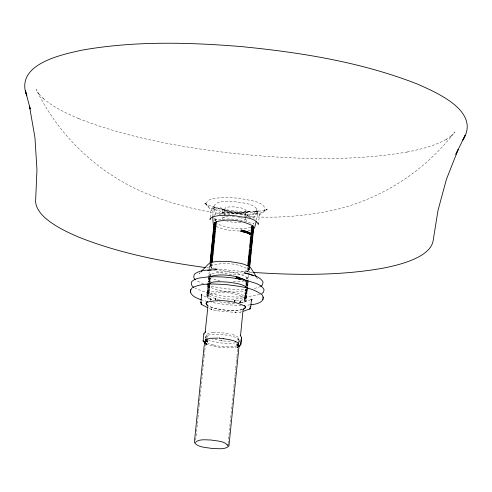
<?xml version="1.0" encoding="UTF-8"?>
<svg xmlns="http://www.w3.org/2000/svg" width="492" height="492" viewBox="0 0 492 492"><rect width="100%" height="100%" fill="white"/><g stroke="black" fill="none" stroke-linecap="round" stroke-linejoin="round"><path stroke-width="0.37" stroke-dasharray="2.46 1.84" d="M216.726 310.421C216.382 310.538 216.917 310.526 216.566 310.704M212.907 216.123L213.085 207.606L213.177 208.645L212.802 207.606L213.669 208.719L213.147 208.344L217.163 210.625C213.577 208.946 208.374 208.061 206.634 204.057M211.216 309.376L211.769 309.554L211.093 308.828L211.449 309.548L216.701 310.766L235.631 312.445L240.797 312.186L241.32 311.547L240.606 312.149M211.142 308.853L211.406 309.505L211.154 309.142M210.256 217.415L211.111 208.977L211.572 210.687L204.451 202.895L206.781 204.524L204.715 203.362L210.453 205.902L218.165 208.159L216.929 207.87C229.081 210.711 241.609 211.984 254.081 211.64L252.814 211.671L260.803 211L266.922 209.666L264.659 210.392L267.267 209.26L258.712 215.465L259.487 213.879L258.632 222.316M207.673 285.612L207.876 286.725L209.66 288.361L208.626 287.334L208.417 286.338L208.866 285.428M208.036 282.064L208.51 281.049L210.57 279.776L208.909 281.504M208.411 278.367L208.608 279.474L210.398 281.117L209.358 280.083L209.155 279.087L209.61 278.183M208.645 276.024L209.125 275.01C220.416 269.684 238.023 271.381 248.263 278.454L248.478 279.487M208.516 278.509L209.426 269.567M209.5 268.823L209.881 265.096L211.431 267.058L215.324 268.884M214.967 220.668L215.164 218.737L215.97 220.564L213.866 218.036M215.496 220.256L216.701 219.438L215.877 219.875L216.578 220.644M205.293 338.182L205.422 336.891M195.699 440.156L197.317 424.196M197.397 423.44L197.938 418.12M198.012 417.357L198.553 412.044M198.633 411.281L199.168 405.962M199.248 405.205L204.112 357.34M204.186 356.577L204.727 351.263M204.807 350.501L205.342 345.181M205.422 344.425L205.576 342.906M206.037 338.342L206.419 334.935A16.199 4.004 5.8 0 1 207.489 333.927L209.752 333.158A16.507 4.077 5.8 0 1 213.024 332.678M224.174 215.927L224.936 208.46M246.031 210.847A10.627 2.626 5.8 0 1 229.567 211.277A10.627 2.626 5.8 0 1 230.853 206.843A10.627 2.626 5.8 0 1 246.031 210.847L245.121 219.801L244.678 218.792L245.459 219.696L240.889 217.741M246.609 219.746L246.135 221.363M248.005 216.954L247.968 215.927L246.363 214.42M228.11 443.403L233.817 387.186M233.897 386.423L234.438 381.103M234.512 380.347L235.053 375.027M235.127 374.271L235.668 368.951M235.748 368.188L236.289 362.868M236.363 362.112L236.904 356.792M236.984 356.036L237.907 346.915M238.448 341.596L238.755 338.558L238.288 337.383A16.175 3.998 5.8 0 0 235.754 335.765A16.31 4.028 5.8 0 0 232.63 334.64L230.053 333.988M239.161 342.057L239.297 340.765M239.21 341.645L239.34 340.353M253.386 224.352L253.515 223.067L252.943 223.885L254.579 222.636M248.091 282.064L249.456 268.65L249.204 269.53C239.352 274.604 226.99 271.664 216.628 269.327M240.828 302.9L243.872 302.082L245.975 300.901L246.387 299.96L245.428 298.38C234.678 292.051 219.53 290.532 207.888 295.095L207.44 296.006L207.642 297.002L208.682 298.029L206.898 296.387L206.689 295.274L207.157 294.333L209.223 293.066L207.562 294.788L207.765 295.784L208.805 296.817L207.021 295.175L206.812 294.068L207.28 293.121L209.346 291.854L207.685 293.583L207.888 294.579L208.928 295.606L207.144 293.97L206.935 292.863L207.403 291.916L209.469 290.649L207.808 292.377L208.178 293.779L207.421 292.912C218.596 299.456 233.934 300.993 246.203 296.867L245.287 297.568L245.988 296.245L245.047 294.776C247.685 295.981 246.43 298.939 243.934 299.302M247.501 289.075L247.076 290.028L244.979 291.209L245.779 290.79M247.863 285.526L247.648 284.493L245.859 282.925L246.553 283.497L247.814 282.783L248.239 281.83M249.579 268.589L249.155 269.542L247.058 270.717L248.306 269.991L248.706 269.142L248.497 268.22L247.451 267.267L249.241 268.835L249.462 269.794L249.032 270.748L245.742 272.334M235.883 312.002L235.582 312.463L235.902 311.86M256.855 208.774C256.074 217.218 241.461 213.264 236.037 213.983C229.457 212.169 216.566 213.565 214.426 205.299C218.946 199.414 228.872 202.181 235.287 201.788C242.384 203.165 251.972 202.882 256.873 208.977M256.393 220.207L257.943 212.2L257.267 213.159L257.679 212.673L256.24 213.522L256.806 213.27L251.763 214.537C271.399 213.411 267.334 203.245 250.588 200.447C238.153 197.766 225.09 196.345 212.501 198.811C209.979 199.463 205.625 200.908 206.665 204.358M235.766 312.137L235.625 312.463M238.755 338.558L237.937 339.603A16.125 3.985 5.8 0 1 235.908 340.427M241.221 311.565L240.619 312.192M248.429 268.78L248.829 267.937M248.177 271.203L248.577 270.354L248.368 269.432C237.618 263.109 222.47 261.59 210.828 266.154L210.379 267.064L210.588 268.06M247.082 282.027L247.482 281.178M246.836 284.438L247.236 283.595L247.027 282.672L244.875 281.086L247.771 283.287L247.993 284.247L247.568 285.2L246.271 285.963M246.713 285.649L247.113 284.8L246.904 283.878M246.75 288.423L246.344 289.271L245.102 289.997L245.902 289.585M246.228 290.477L246.627 289.628L246.412 288.712M246.105 291.682L246.504 290.84L246.289 289.917L245.244 288.964L247.033 290.532L247.255 291.492L246.83 292.445L244.733 293.619L245.533 293.207M245.982 292.894L246.381 292.045L246.166 291.123M245.736 295.311L246.135 294.462L245.92 293.539M245.49 297.721L245.889 296.879L245.68 295.956M245.367 298.933L245.766 298.084L245.557 297.162L244.512 296.209L246.301 297.777L246.523 298.736L246.092 299.69L243.995 300.87L244.795 300.452M245.244 300.138L245.643 299.29M245.114 301.35L246.381 300.034M211.074 263.73L210.625 264.641L210.828 265.637L211.868 266.664L210.084 265.028M209.524 275.465L211.185 273.743M213.946 215.465C219.18 210.711 227.661 212.661 234.198 212.587C241.289 213.762 249.905 213.823 255.28 219.18M222.741 212.747L222.359 213.288L222.888 209.118C228.583 213.706 238.319 213.663 245.957 212.728L248.066 211.382L247.482 215.834L247.045 214.93M224.026 217.421L224.34 216.966L223.368 217.71L226.56 216.665L230.096 216.431M200.201 272.537L199.168 273.607L201.96 271.812M211.56 309.573L207.655 307.629M237.562 347.696L237.987 347.37M253.239 218.276L255.133 216.4L257.261 210.933L256.615 211.855L258.743 210.49L257.255 211.375L259.032 210.797L255.028 212.101L256.633 211.585L249.819 212.556L236.529 212.255L221.947 209.918L222.87 210.133L213.208 206.683L214.758 207.556L213.085 206.388L214.85 208.104L214.026 207.046L215.004 212.796L215.859 213.965M214.647 220.705L215.877 219.875M210.016 277.783L208.756 278.632L208.288 279.579L208.491 280.686L209.574 281.756M209.85 275.766L211.062 274.948L210.262 275.366M209.235 281.805L210.447 280.987L209.647 281.406M209.278 285.028L208.018 285.877L207.544 286.891L207.759 287.931L209.537 289.573L208.503 288.54L208.294 287.543L209.961 285.815L207.895 287.088L207.421 288.097L207.63 289.136L209.42 290.778L208.38 289.745L208.178 288.749L209.838 287.027L207.772 288.294L207.298 289.308L207.513 290.348L209.297 291.984L208.257 290.957L208.054 289.96L209.715 288.232L207.649 289.499L207.175 290.514L207.39 291.553L209.174 293.189L208.134 292.162L207.931 291.166L209.592 289.437L207.526 290.71L207.052 291.725L207.267 292.758L209.051 294.4L208.011 293.373L207.808 292.377L209.02 291.098C206.203 291.738 206.745 294.886 209.149 295.753M211.486 263.331L210.219 264.179L209.752 265.127L209.961 266.233L211.745 267.876L210.705 266.842L210.502 265.846L212.163 264.124L210.096 265.391L209.629 266.332L209.838 267.439L210.92 268.515M223.534 212.28L222.236 213.018L221.831 214.604M248.552 267.574L247.304 268.306L248.103 267.888M249.278 268.337L247.181 269.511L247.98 269.099M247.205 280.815L245.963 281.547L246.763 281.129M247.937 281.578L245.84 282.752L246.64 282.34M237.661 346.897L237.095 347.192L237.685 346.952M238.19 347.444L237.003 347.992L237.605 347.758M246.935 271.928L247.734 271.51M243.872 302.082L244.672 301.664M246.517 283.546L245.717 283.964L246.959 283.232L247.359 282.383L247.15 281.461M246.394 284.757L245.594 285.169L247.691 283.995L248.109 283.109L247.894 282.076M245.287 295.624L244.487 296.036L246.584 294.862L247.009 293.909L246.787 292.943L245.699 291.947L244.856 292.414L246.953 291.239L247.371 290.354L247.156 289.321M245.041 298.041L244.241 298.453L246.338 297.279L246.756 296.393L246.547 295.36L244.752 293.792L245.797 294.745L246.012 295.667L245.613 296.516L244.364 297.248L246.461 296.067L246.879 295.188L246.67 294.154L244.875 292.586L245.576 293.158M244.918 299.247L244.118 299.659L246.215 298.484L246.633 297.599L246.424 296.571L244.629 295.003L245.33 295.569M247.15 290.102C234.327 293.619 218.811 292.519 207.347 285.563M260.748 286.375L257.679 287.642L253.306 288.632M259.788 294.462C238.442 299.474 214.61 296.971 194.641 287.906M250.858 299.72L242.894 302.586L241.529 302.678M250.883 227.445C239.665 229.825 227.181 228.509 216.831 223.54M223.294 212.347L224.506 211.954M219.002 214.475C229.518 211.997 241.615 212.944 251.184 218.11M237.839 346.798C227.15 348.859 215.607 347.696 205.558 343.502M218.454 219.961C228.196 218.024 238.448 219.131 247.913 221.923M248.042 230.613L250.539 230.139M244.395 273.847C234.389 275.305 223.885 274.155 214.414 270.618M244.296 280.944L238.884 281.633L231.923 281.565M250.176 304.856L245.889 305.224M213.03 332.678L218.522 332.555L225.748 333.201A16.439 4.059 5.8 0 1 230.047 333.988M247.87 289.265C234.702 290.022 221.375 288.779 208.608 285.458M241.043 222.636L232.532 222.273L226.566 221M230.287 341.147L226.068 341.141A16.31 4.028 5.8 0 1 222.913 340.938M234.641 303.404L225.951 302.961L216.744 301.301M241.234 305.409L227.519 304.862L211.105 302.402M239.512 231C231.418 230.656 223.06 229.764 215.674 226.203M232.126 216.468L236.345 216.843M244.272 216.123C274.075 218.731 304.191 216.388 333.422 210.182C381.165 199.334 424.239 171.431 454.214 132.797L454.965 131.893L450.912 136.278L451.822 135.441L445.998 139.556L447.056 138.972C434.774 145.853 420.955 149.23 407.259 152.028L408.237 151.831C349.855 161.905 290.077 159.267 231.412 153.184C179.365 146.893 127.102 137.655 78.136 118.375L79.052 118.763C66.156 113.271 53.265 107.182 42.558 97.976L43.474 98.763L38.567 93.56L39.292 94.562L36.168 89.452L36.722 90.485C59.286 136.505 98.585 173.584 145.89 193.344C172.827 204.205 201.074 211.806 230.004 214.776M252.248 272.34L217.378 269.05M227.261 301.983L229.426 302.174M206.818 267.734L216.621 268.958M221.462 340.79L211.8 338.859M238.392 217.175L240.311 217.581M220.133 281.086L214.721 279.517L211.308 277.839M207.39 301.541L202.507 300.132M248.497 222.15L251.861 223.792M203.725 283.982L196.419 280.594M203.903 295.95L210.545 299.308M206.382 344.695L206.898 345.033L205.195 343.803M205.797 343.447L206.966 344.228L205.275 342.998M209.943 278.134L210.644 278.7M209.205 285.378L209.906 285.944M211.412 263.681L212.113 264.253M245.822 290.741L245.121 290.169L246.91 291.738L247.125 292.771L246.707 293.656L244.61 294.831L245.859 294.099L246.258 293.257L246.043 292.334L244.998 291.381L245.699 291.947M247.052 278.669L246.351 278.097L248.14 279.659M206.259 344.603L205.392 343.748M205.822 343.367L206.326 343.797M256.031 277.334L257.753 278.872M246.474 276.885L247.519 277.839L247.728 278.761M210.207 263.823L211.99 265.459L210.951 264.432M207.999 285.514L209.783 287.156L208.743 286.123L208.54 285.126M210.275 282.322L209.235 281.295L209.032 280.299L210.693 278.57L208.633 279.837L208.165 280.784L208.368 281.891M208.749 278.269L210.521 279.911L209.475 278.878L209.278 277.882M222.974 219.284L221.99 215.201M247.747 286.664L247.525 285.698L245.736 284.136L246.781 285.089L246.99 286.006M206.345 335.304L208.091 337.303A16.027 3.961 5.8 0 0 208.836 337.703M215.305 298.533A18.567 4.588 5.8 0 1 213.639 291.485A18.567 4.588 5.8 0 1 241.246 294.53A18.567 4.588 5.8 0 1 236.301 300.846M219.457 299.542A18.567 4.588 5.8 0 1 216.781 298.933M242.445 309.462A19.748 4.877 5.8 0 1 229.758 310.458A19.612 4.846 5.8 0 1 222.63 309.819A19.748 4.877 5.8 0 1 209.561 306.504M205.779 338.164A17.066 4.213 5.8 0 1 222.815 334.634A17.066 4.213 5.8 0 1 238.718 341.528M235.723 342.715A17.066 4.213 5.8 0 1 208.448 339.929M242.267 309.45A19.655 4.852 5.8 0 1 209.746 306.528M207.101 342.623A16.759 4.256 6 0 0 209.776 343.877A16.796 4.237 6.1 0 0 213.448 344.997M213.43 345.003A16.759 4.145 6.3 0 0 227.095 346.805A16.759 4.102 6.2 0 0 232.587 346.632A16.765 4.059 6.2 0 0 236.584 345.864M220.896 207.519L220.926 208.467C227.427 213.958 243.023 215.957 250.139 211.093L249.727 211.449L250.17 211.111C240.994 214.389 229.752 212.919 221.154 208.503L221.511 208.915L220.896 207.519M244.321 280.766L242.033 279.85L244.303 280.766"/><path stroke-width="0.74" d="M238.749 346.485L240.729 344.91L241.48 337.395L240.219 335.224L240.514 335.833L243.079 309.443M200.982 302.377L201.474 303.035L201.037 302.193M207.655 307.629L201.431 304.468L201.123 303.773L201.609 304.566M201.21 304.111L201.117 303.915M210.268 298.884C211.972 301.922 208.59 297.297 211.474 299.56M250.397 306.645L249.936 307.297M240.213 302.205L240.342 301.571L239.881 302.377M215.631 298.73L215.767 299.474L215.644 298.582M243.38 311.258L250.108 308.841L250.557 308.213L249.801 308.908M201.234 299.702C196.536 298.41 186.732 294.025 192.021 287.931C202.378 282.494 214.863 284.13 226.142 284.573C238.423 286.326 252.304 287.07 262.347 295.108C266.203 302.199 255.748 304.4 250.815 304.763M200.865 302.986L201.597 294.603L201.855 295.397L201.197 294.579M210.182 218.141L210.041 219.586C210.724 216.468 215.016 216.425 217.544 215.797C223.651 214.992 229.844 215.25 235.957 215.902C242.907 217.661 255.077 217.089 258.417 224.487L258.564 223.042M207.79 284.474L208.264 283.46L209.524 282.611M209.992 262.783L210.465 261.769L212.532 260.502L211.32 261.313M212.2 241.043L212.673 240.028L214.74 238.761M204.733 343.01L203.141 341.073L203.922 333.564L205.607 331.694L205.182 332.223L207.975 305.864M195.465 442.431C198.707 438.698 206.382 439.977 211.308 440.039C216.683 441.158 224.703 440.703 227.864 445.82L228.03 444.165M238.214 343.877L238.374 342.358M240.729 344.91L241.48 337.543M247.617 287.937L247.402 286.91M251.418 250.545L251.203 249.512L249.413 247.943M250.68 307.457L251.467 299.683L251.344 300.434L252.187 299.234L250.858 299.72M190.515 292.18L190.607 291.301M190.687 290.434L190.785 289.554M203.842 334.166L203.891 333.711M203.141 341.073L203.19 340.618M262.925 299.567L263.017 298.687M263.103 297.826L263.195 296.947M234.868 300.458L234.635 301.172L234.887 300.311M201.222 302.808L201.087 302.697M234.838 301.086L234.758 300.612L234.721 301.178M204.684 341.288L204.9 342.555M256.117 221.714L254.653 227.581L253.829 228.718M206.339 341.473L207.722 340.981L205.133 342.137L204.438 343.305L194.365 442.468C198.073 447.695 206.24 447.326 212.046 448.47C217.433 448.366 224.844 450.162 228.946 445.937L239.124 345.169M215.57 299.357L215.711 298.902L215.68 299.468M253.331 228.485L253.749 227.599L253.534 226.566L252.445 225.57M253.208 229.69L253.626 228.805L253.411 227.771L251.621 226.209L252.667 227.163M253.085 230.896L253.503 230.016L253.288 228.983L251.498 227.415L252.199 227.987M252.962 232.107L253.38 231.222L253.165 230.188L251.375 228.62L252.421 229.573M252.839 233.313L253.257 232.427L253.042 231.4L251.252 229.832L251.953 230.404M252.716 234.518L253.134 233.638L252.919 232.605L251.129 231.037L252.175 231.99M252.593 235.73L253.011 234.844L252.796 233.811L251.006 232.249L251.707 232.814M252.47 236.935L252.888 236.049L252.673 235.022L251.584 234.026M252.347 238.14L252.765 237.261L252.55 236.228L250.76 234.659L246.812 232.796L240.711 231.209L246.812 232.796L250.76 234.659M252.224 239.352L252.642 238.466L252.427 237.433L250.637 235.871L251.683 236.824M252.101 240.557L252.519 239.672L252.304 238.645L250.514 237.076L251.215 237.642M251.978 241.769L252.396 240.883L252.181 239.85L250.391 238.282L251.437 239.235M251.855 242.974L252.273 242.089L252.058 241.055L250.268 239.493L250.969 240.059M251.732 244.18L252.15 243.3L251.941 242.267L250.145 240.699L251.191 241.652M251.609 245.391L252.027 244.506L251.818 243.472L250.022 241.904L250.723 242.476M251.486 246.597L251.904 245.711L251.695 244.684L249.899 243.116L250.951 244.069M251.363 247.802L251.781 246.922L251.572 245.889L249.782 244.321L250.477 244.893M251.246 249.013L251.658 248.128L251.449 247.095L249.659 245.533L250.705 246.486L250.914 247.402M251.123 250.219L251.535 249.333L251.326 248.306L249.536 246.738L250.231 247.304M250.877 252.636L251.295 251.75L251.08 250.717L249.29 249.155L249.985 249.721M250.754 253.841L251.172 252.956L250.957 251.929L249.167 250.36L250.213 251.314L250.422 252.236M250.631 255.053L251.049 254.167L250.834 253.134L249.044 251.566L249.739 252.138M250.508 256.258L250.926 255.373L250.711 254.346L248.921 252.777L249.967 253.731M250.385 257.464L250.803 256.584L250.588 255.551L248.798 253.983L249.493 254.555M250.262 258.675L250.68 257.79L250.465 256.756L248.675 255.194L249.721 256.147M250.139 259.881L250.557 258.995L250.342 257.968L248.552 256.4L249.253 256.965M250.016 261.086L250.434 260.207L250.219 259.173L248.429 257.605L249.475 258.558M249.893 262.298L250.311 261.412L250.096 260.379L248.306 258.817L249.007 259.382M249.77 263.503L250.188 262.617L249.973 261.59L248.183 260.022L249.229 260.975M249.647 264.714L250.065 263.829L249.85 262.796L248.06 261.227L248.761 261.799M249.524 265.92L249.942 265.034L249.727 264.001L247.937 262.439L248.983 263.392M249.401 267.125L249.819 266.246L249.61 265.213L247.814 263.644L248.515 264.216M213.079 240.49L213.528 239.579M212.587 245.317L214.248 243.589L212.187 244.862L211.714 245.803L211.923 246.91M215.656 299.357L215.711 298.902M205.189 342.629L205.785 341.897M205.244 341.823L205.472 341.448M219.414 337.672L219.34 338.367L223.706 338.724M238.786 345.501L239.075 345.138M201.24 271.473L208.491 264.001L211.455 262.31L217.532 261.307L229.192 261.48L241.006 263.417L244.499 264.425L249.432 266.682L250.668 267.789L256.572 277.021M205.219 341.331L204.604 342.094L204.82 343.361M239.709 302.482L240.102 302.322M207.101 284.474C212.821 280.532 220.564 281.934 227.138 282.033C234.198 283.06 242.181 283.478 247.925 288.14M260.748 286.375L262.457 284.923L263.036 282.051C259.561 275.569 250.705 274.862 244.327 272.796L249.18 274.198M261.726 293.663L263.527 292.137L264.069 289.72C261.055 283.521 252.771 282.697 246.922 280.581M250.367 308.65L249.764 308.927M215.244 222.673L216.455 221.855L214.395 223.122C213.122 229.358 212.722 217.396 212.888 216.837M215.121 223.878L216.332 223.06L214.272 224.327L213.805 225.275L214.02 226.382M214.998 225.084L216.209 224.266L214.149 225.539L213.682 226.48L213.897 227.593M214.875 226.295L216.086 225.477L214.026 226.744L213.559 227.691L213.774 228.798M214.752 227.501L215.963 226.683L213.903 227.95L213.436 228.897L213.651 230.004M214.629 228.706L215.84 227.888L213.78 229.161L213.313 230.102L213.528 231.215M214.506 229.918L215.717 229.1L213.657 230.367L213.19 231.314L213.387 232.421M214.26 232.335L215.478 231.517L213.411 232.784L212.944 233.725L213.147 234.838M214.137 233.54L215.348 232.722L213.288 233.989L212.821 234.936L213.024 236.043M214.014 234.745L215.232 233.928L213.165 235.201L212.698 236.142L212.901 237.249M213.897 235.957L215.109 235.139L213.042 236.406L212.575 237.353L212.784 238.46M213.774 237.162L214.986 236.345L212.919 237.611L212.452 238.558L212.661 239.665M213.651 238.368L214.863 237.55L212.796 238.823L212.329 239.764L212.538 240.871M213.405 240.785L214.617 239.967L212.55 241.234L212.083 242.181L212.292 243.288M213.282 241.996L214.494 241.178L212.427 242.445L211.96 243.386L212.169 244.499M212.79 246.824L214.002 246.006L211.941 247.273L211.474 248.22L211.677 249.327M212.667 248.03L213.879 247.212L211.818 248.485L211.351 249.426L211.554 250.533M212.544 249.241L213.756 248.423L211.695 249.69L211.228 250.637L211.431 251.744M212.421 250.446L213.633 249.628L211.572 250.895L211.105 251.843L211.308 252.95M212.298 251.652L213.51 250.84L211.449 252.107L210.982 253.048L211.185 254.161M212.175 252.863L213.387 252.045L211.326 253.312L210.859 254.259L211.062 255.366M212.052 254.069L213.264 253.251L211.203 254.518L210.736 255.465L210.939 256.572M211.806 256.486L213.024 255.668L210.957 256.935L210.49 257.882L210.693 258.989M211.689 257.691L212.901 256.873L210.834 258.14L210.367 259.087L210.576 260.194M211.566 258.903L212.778 258.085L210.711 259.352L210.244 260.299L210.453 261.406M211.443 260.108L212.655 259.29L210.588 260.557L210.121 261.504L210.33 262.611M210.342 262.974L212.409 261.707L211.197 262.525M208.989 284.222L210.207 283.404L208.141 284.671M208.879 277.427L210.139 276.572M205.92 340.286L206.431 339.954M205.84 341.085L207.003 340.446L205.748 340.987M214.444 222.464C226.652 218.104 241.603 220.059 253.042 225.933M215.594 230.305L213.54 231.578L213.067 232.519L213.27 233.626M213.571 242.802L214.371 242.384L212.304 243.651L211.837 244.598L212.046 245.705M213.325 245.213L214.125 244.801L212.064 246.068L211.597 247.009L211.8 248.122M212.341 254.874L213.141 254.462L211.08 255.729L210.613 256.67L210.816 257.783M205.92 339.375L207.169 338.84M205.828 340.181L207.083 339.646L206.505 339.861M206.296 341.565L206.941 341.257M205.447 339.591L210.422 338.312L218.122 338.084M209.746 276.799C219.026 273.49 229.34 275.219 238.768 277.088M210.441 299.659L210.822 299.886M207.599 302.094C219.604 299.228 233.079 300.575 244.247 305.846M207.716 270.336L211.056 269.942M214.998 269.708L217.003 269.653C209.487 270.311 200.496 269.185 194.285 274.302L193.713 277.174L194.426 278.81L195.422 279.702M201.855 304.603L201.708 304.591M253.005 272.402C296.282 275.268 340.12 275.754 382.967 268.177L383.391 268.103C396.085 265.508 408.901 262.377 420.291 255.994C425.82 252.685 431.478 248.091 432.997 241.51L438.003 210.392L446.428 179.316L458.144 149.574L455.838 154.267L465.235 135.208L462.867 140.023C481.108 111.61 437.197 92.847 417.997 84.323L417.013 83.911C361.079 62.066 301.19 52.515 241.701 46.623C188.83 42.3 135.14 40.836 82.681 50.03L81.629 50.233C61.119 54.698 14.471 64.403 26.789 95.829L25.406 90.633L30.233 108.996L29.458 106.131L34.95 137.612L36.962 169.752L35.602 201.234C35.805 208.005 40.473 213.626 45.239 217.987C55.166 226.517 67.121 232.169 79.071 237.261L79.47 237.421C119.734 253.349 162.557 261.658 205.312 267.55M221.375 340.415L222.077 340.476M240.33 279.142C229.377 277.18 218.208 276.295 207.095 277.002C201.886 277.752 195.798 277.734 191.751 281.572L191.203 283.989L191.96 285.704L193.528 287.113M240.201 302.026L240.342 301.571M249.838 274.456L253.152 275.741M250.883 233.454L246.935 231.584L240.834 230.004C244.659 230.933 248.977 231.572 251.929 234.407M237.476 344.308L236.959 343.982L238.091 344.732M246.541 280.102L247.685 281.123M237.55 344.388L237.999 344.794M248.737 265.803L247.691 264.85L249.487 266.418L249.702 267.384M247.279 288.115L245.49 286.547L246.535 287.5M238.552 345.15L239.038 345.974M238.202 345.999L236.855 344.787L238.964 346.78M204.764 341.319L204.992 341.756M238.306 345.193L238.466 345.587M234.758 301.073L234.758 300.612M252.298 230.785L252.507 231.707M244.536 305.618A19.748 4.877 5.8 0 1 243.417 309.117M207.661 305.458A19.748 4.877 5.8 0 1 207.341 301.817M244.862 306.024A19.655 4.852 5.8 0 1 243.22 309.124M207.864 305.52A19.655 4.852 5.8 0 1 207.538 301.756M205.348 340.501A16.765 4.262 5.6 0 1 205.428 340.107M235.514 341.466A16.765 4.016 5.7 0 1 238.651 344.246M223.688 338.754A16.765 4.041 5.5 0 1 235.459 341.473M239.272 278.982L235.926 278.269L241.344 279.634L239.235 278.989M239.364 277.777L236.049 277.058L242.156 278.644L246.105 280.508L239.364 277.777"/></g></svg>
